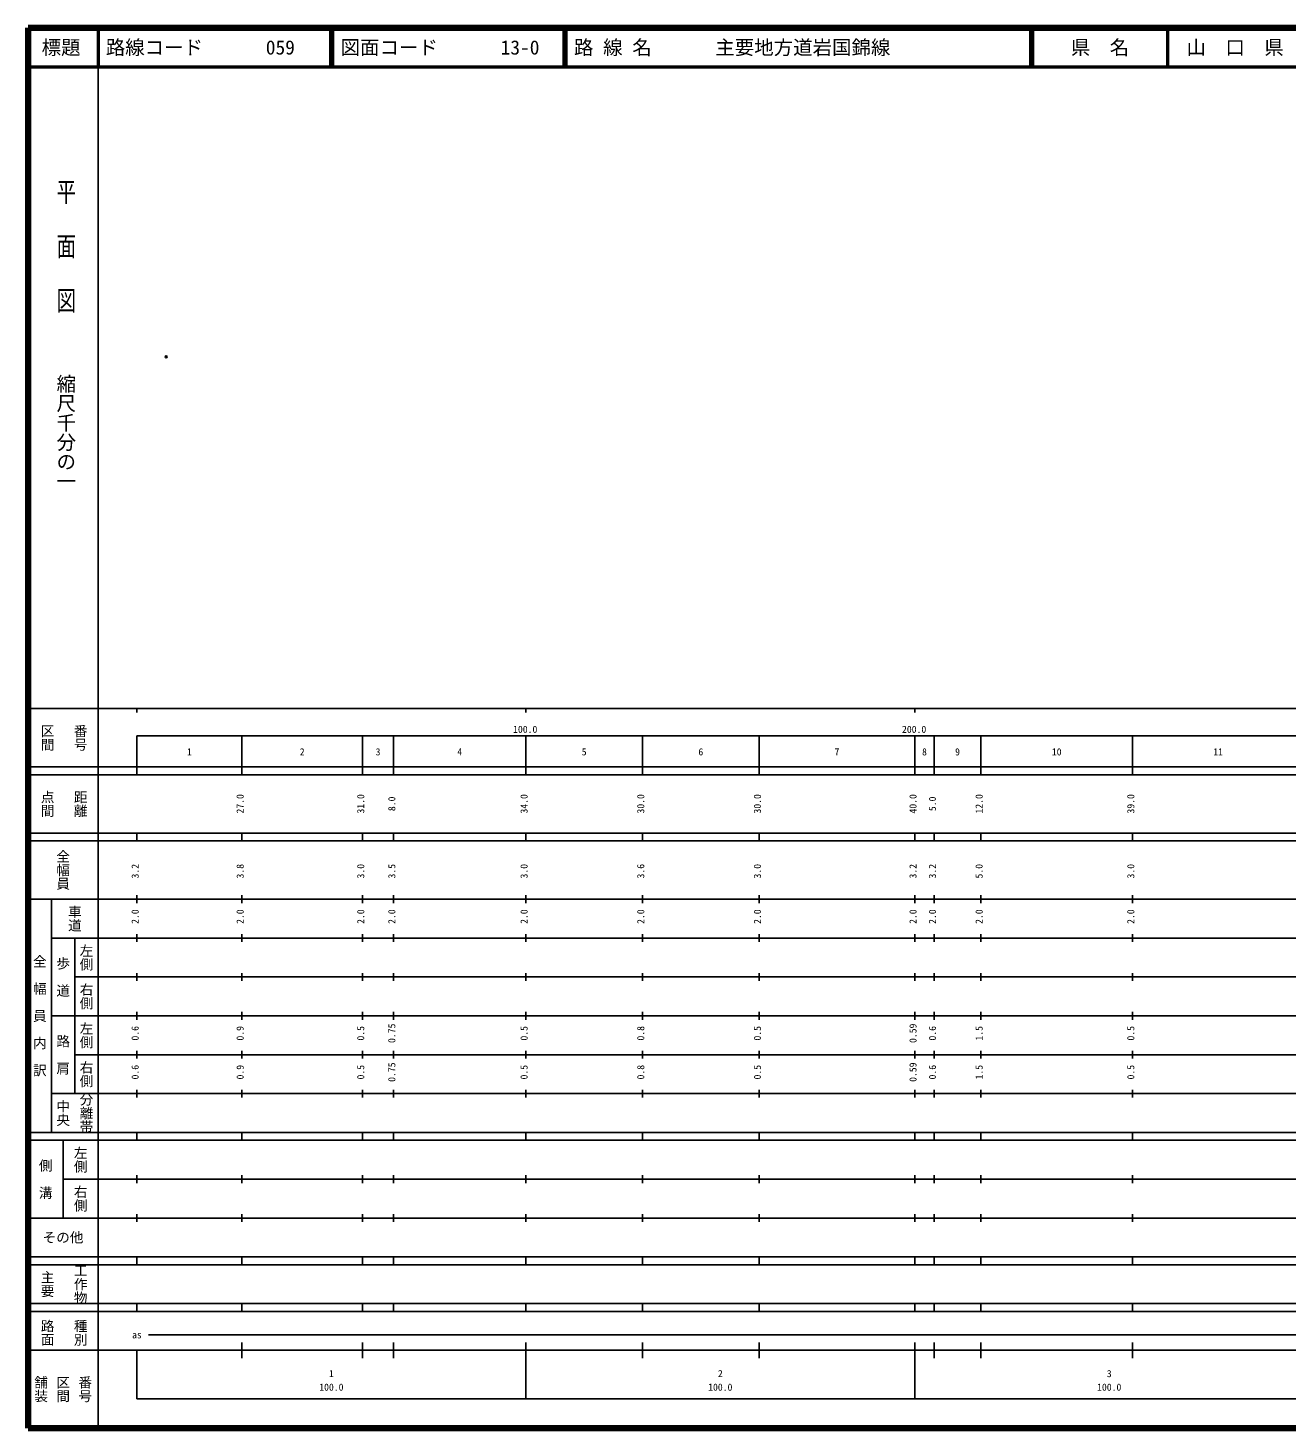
# Model space of a CAD drawing. Units: millimetres on the paper. Extents: x 40 to 680, y 20 to 380.
# Drawn here: x 40 to 363.7, y 20 to 380 of the extents above; entities that cross this region are included whole.
import ezdxf
from ezdxf.enums import TextEntityAlignment as Align

# ---------------------------------------------------------------- set-up
doc = ezdxf.new("R2010")
doc.units = ezdxf.units.MM
doc.header["$PDMODE"] = 32
doc.header["$PDSIZE"] = 0.5
doc.layers.add('M-OTRS', color=6, linetype='Continuous')
doc.layers.add('M-TTL-TXT', color=7, linetype='Continuous')
for name, color, linetype, lineweight in [('M-TTL', 2, 'Continuous', 140), ('M-TTL-BAND', 7, 'Continuous', 25), ('M-TTL-LINE', 7, 'Continuous', 50)]:
    doc.layers.add(name, color=color, linetype=linetype, lineweight=lineweight)
doc.styles.add('@ＭＳ ゴシック', font='')
doc.styles.add('ＭＳ ゴシック', font='')
doc.styles.get('@ＭＳ ゴシック').set_extended_font_data('@MS Gothic')
doc.styles.get('ＭＳ ゴシック').set_extended_font_data('MS Gothic')

msp = doc.modelspace()

# ---------------------------------------------------------------- linework, layer by layer
at = {"layer": 'M-OTRS'}
msp.add_point((75.543, 295.469), dxfattribs=at)
at = {"layer": 'M-TTL'}
for p, q in [((40, 380), (40, 20)), ((680, 380), (40, 380)), ((40, 20), (680, 20))]:
    msp.add_line(p, q, dxfattribs=at)
at = {"layer": 'M-TTL-BAND'}
for p, q in [((58, 370), (58, 20)), ((40, 205), (579, 205)), ((68, 205), (68, 204)), ((168, 205), (168, 204)), ((268, 205), (268, 204)), ((68, 198), (579, 198)), ((68, 198), (68, 188)), ((95, 188), (95, 198)), ((126, 188), (126, 198)), ((134, 188), (134, 198)), ((168, 188), (168, 198)), ((198, 188), (198, 198)), ((228, 188), (228, 198)), ((268, 188), (268, 198)), ((273, 188), (273, 198)), ((285, 188), (285, 198)), ((324, 188), (324, 198)), ((40, 190), (579, 190)), ((40, 188), (579, 188)), ((40, 173), (579, 173)), ((68, 171), (68, 173)), ((95, 171), (95, 173)), ((126, 171), (126, 173)), ((134, 171), (134, 173)), ((168, 171), (168, 173)), ((198, 171), (198, 173)), ((228, 171), (228, 173)), ((268, 171), (268, 173)), ((273, 171), (273, 173)), ((285, 171), (285, 173)), ((324, 171), (324, 173)), ((40, 171), (579, 171)), ((40, 156), (579, 156)), ((46, 96), (46, 156)), ((68, 155), (68, 157)), ((95, 155), (95, 157)), ((126, 155), (126, 157)), ((134, 155), (134, 157)), ((168, 155), (168, 157)), ((198, 155), (198, 157)), ((228, 155), (228, 157)), ((268, 155), (268, 157)), ((273, 155), (273, 157)), ((285, 155), (285, 157)), ((324, 155), (324, 157)), ((46, 146), (579, 146)), ((52, 146), (52, 106)), ((68, 145), (68, 147)), ((95, 145), (95, 147)), ((126, 145), (126, 147)), ((134, 145), (134, 147)), ((168, 145), (168, 147)), ((198, 145), (198, 147)), ((228, 145), (228, 147)), ((268, 145), (268, 147)), ((273, 145), (273, 147)), ((285, 145), (285, 147)), ((324, 145), (324, 147)), ((68, 135), (68, 137)), ((95, 135), (95, 137)), ((126, 135), (126, 137)), ((134, 135), (134, 137)), ((168, 135), (168, 137)), ((198, 135), (198, 137)), ((228, 135), (228, 137)), ((268, 135), (268, 137)), ((273, 135), (273, 137)), ((285, 135), (285, 137)), ((324, 135), (324, 137)), ((52, 136), (579, 136)), ((46, 126), (579, 126)), ((68, 125), (68, 127)), ((95, 125), (95, 127)), ((126, 125), (126, 127)), ((134, 125), (134, 127)), ((168, 125), (168, 127)), ((198, 125), (198, 127)), ((228, 125), (228, 127)), ((268, 125), (268, 127)), ((273, 125), (273, 127)), ((285, 125), (285, 127)), ((324, 125), (324, 127)), ((52, 116), (579, 116)), ((68, 115), (68, 117)), ((95, 115), (95, 117)), ((126, 115), (126, 117)), ((134, 115), (134, 117)), ((168, 115), (168, 117)), ((198, 115), (198, 117)), ((228, 115), (228, 117)), ((268, 115), (268, 117)), ((273, 115), (273, 117)), ((285, 115), (285, 117)), ((324, 115), (324, 117)), ((46, 106), (579, 106)), ((68, 105), (68, 107)), ((95, 105), (95, 107)), ((126, 105), (126, 107)), ((134, 105), (134, 107)), ((168, 105), (168, 107)), ((198, 105), (198, 107)), ((228, 105), (228, 107)), ((268, 105), (268, 107)), ((273, 105), (273, 107)), ((285, 105), (285, 107)), ((324, 105), (324, 107)), ((40, 96), (579, 96)), ((40, 94), (579, 94)), ((49, 94), (49, 74)), ((68, 94), (68, 96)), ((95, 94), (95, 96)), ((126, 94), (126, 96)), ((134, 94), (134, 96)), ((168, 94), (168, 96)), ((198, 94), (198, 96)), ((228, 94), (228, 96)), ((268, 94), (268, 96)), ((273, 94), (273, 96)), ((285, 94), (285, 96)), ((324, 94), (324, 96)), ((49, 84), (579, 84)), ((68, 83), (68, 85)), ((95, 83), (95, 85)), ((126, 83), (126, 85)), ((134, 83), (134, 85)), ((168, 83), (168, 85)), ((198, 83), (198, 85)), ((228, 83), (228, 85)), ((268, 83), (268, 85)), ((273, 83), (273, 85)), ((285, 83), (285, 85)), ((324, 83), (324, 85)), ((40, 74), (579, 74)), ((68, 73), (68, 75)), ((95, 73), (95, 75)), ((126, 73), (126, 75)), ((134, 73), (134, 75)), ((168, 73), (168, 75)), ((198, 73), (198, 75)), ((228, 73), (228, 75)), ((268, 73), (268, 75)), ((273, 73), (273, 75)), ((285, 73), (285, 75)), ((324, 73), (324, 75)), ((40, 64), (579, 64)), ((40, 62), (579, 62)), ((68, 62), (68, 64)), ((95, 62), (95, 64)), ((126, 62), (126, 64)), ((134, 62), (134, 64)), ((168, 62), (168, 64)), ((198, 62), (198, 64)), ((228, 62), (228, 64)), ((268, 62), (268, 64)), ((273, 62), (273, 64)), ((285, 62), (285, 64)), ((324, 62), (324, 64)), ((40, 52), (579, 52)), ((68, 50), (68, 52)), ((95, 50), (95, 52)), ((126, 50), (126, 52)), ((134, 50), (134, 52)), ((168, 50), (168, 52)), ((198, 50), (198, 52)), ((228, 50), (228, 52)), ((268, 50), (268, 52)), ((273, 50), (273, 52)), ((285, 50), (285, 52)), ((324, 50), (324, 52)), ((40, 50), (579, 50)), ((71, 44), (565, 44)), ((40, 40), (579, 40)), ((68, 40), (68, 27.5)), ((95, 38), (95, 42)), ((126, 38), (126, 42)), ((134, 38), (134, 42)), ((168, 27.5), (168, 42)), ((198, 38), (198, 42)), ((228, 38), (228, 42)), ((268, 27.5), (268, 42)), ((273, 38), (273, 42)), ((285, 38), (285, 42)), ((324, 38), (324, 42)), ((68, 27.5), (579, 27.5))]:
    msp.add_line(p, q, dxfattribs=at)
at = {"layer": 'M-TTL-LINE'}
for p, q in [((58, 380), (58, 370)), ((117.75, 380), (117.75, 370)), ((118.25, 380), (118.25, 370)), ((177.75, 380), (177.75, 370)), ((178.25, 380), (178.25, 370)), ((297.75, 380), (297.75, 370)), ((298.25, 380), (298.25, 370)), ((333, 380), (333, 370)), ((40, 370), (680, 370))]:
    msp.add_line(p, q, dxfattribs=at)

# ---------------------------------------------------------------- texts
at = {"layer": 'M-TTL-BAND', "style": '@ＭＳ ゴシック', "width": 1.4}
msp.add_text('平  面  図', height=3.666, rotation=270, dxfattribs=at).set_placement((49.777, 306.475), align=Align.MIDDLE_RIGHT)
at = {"layer": 'M-TTL-BAND', "style": '@ＭＳ ゴシック'}
msp.add_text('縮尺千分の一', height=3.666, rotation=270, dxfattribs=at).set_placement((49.777, 261.03), align=Align.MIDDLE_RIGHT)
for s, p in [('区間', (45, 197.5)), ('番号', (53.5, 197.5)), ('点間', (45, 180.5)), ('距離', (53.5, 180.5)), ('全幅員', (49, 163.5)), ('車道', (52, 151)), ('左側', (55, 141)), ('全\u3000幅\u3000員\u3000内\u3000訳', (43, 126)), ('歩\u3000道', (49, 136)), ('右側', (55, 131)), ('左側', (55, 121)), ('路\u3000肩', (49, 116)), ('右側', (55, 111)), ('分離帯', (55, 101)), ('中央', (49, 101)), ('左側', (53.5, 89)), ('側\u3000溝', (44.5, 84)), ('右側', (53.5, 79)), ('工作物', (53.5, 57)), ('主要', (45, 57)), ('路面', (45, 44.5)), ('種別', (53.5, 44.5)), ('舗装', (43.333, 30)), ('区間', (49, 30)), ('番号', (54.667, 30))]:
    msp.add_text(s, height=2.566, rotation=270, dxfattribs=at).set_placement(p, align=Align.MIDDLE_CENTER)
at = {"layer": 'M-TTL-BAND', "style": 'ＭＳ ゴシック'}
for s, p in [('100.0', (167.844, 198.195)), ('200.0', (267.844, 198.195)), ('1', (81.5, 192.405)), ('2', (110.5, 192.405)), ('3', (130, 192.405)), ('4', (151, 192.405)), ('5', (183, 192.405)), ('6', (213, 192.405)), ('7', (248, 192.405)), ('8', (270.5, 192.405)), ('9', (279, 192.405)), ('10', (304.5, 192.405)), ('11', (346, 192.405)), ('as', (68, 42.5)), ('1', (118, 32.523)), ('2', (218, 32.523)), ('3', (318, 32.523)), ('100.0', (118, 29.033)), ('100.0', (218, 29.033)), ('100.0', (318, 29.033))]:
    msp.add_text(s, height=1.833, dxfattribs=at).set_placement(p, align=Align.BOTTOM_CENTER)
for s, p in [('27.0', (96, 180.5)), ('31.0', (127, 180.5)), ('8.0', (135, 180.5)), ('34.0', (169, 180.5)), ('30.0', (199, 180.5)), ('30.0', (229, 180.5)), ('40.0', (269, 180.5)), ('5.0', (274, 180.5)), ('12.0', (286, 180.5)), ('39.0', (325, 180.5)), ('3.2', (69, 163.174)), ('3.8', (96, 163.174)), ('3.0', (127, 163.174)), ('3.5', (135, 163.174)), ('3.0', (169, 163.174)), ('3.6', (199, 163.174)), ('3.0', (229, 163.174)), ('3.2', (269, 163.174)), ('3.2', (274, 163.174)), ('5.0', (286, 163.174)), ('3.0', (325, 163.174)), ('2.0', (69, 151.5)), ('2.0', (96, 151.5)), ('2.0', (127, 151.5)), ('2.0', (135, 151.5)), ('2.0', (169, 151.5)), ('2.0', (199, 151.5)), ('2.0', (229, 151.5)), ('2.0', (269, 151.5)), ('2.0', (274, 151.5)), ('2.0', (286, 151.5)), ('2.0', (325, 151.5)), ('0.6', (69, 121.5)), ('0.9', (96, 121.5)), ('0.5', (127, 121.5)), ('0.75', (135, 121.5)), ('0.5', (169, 121.5)), ('0.8', (199, 121.5)), ('0.5', (229, 121.5)), ('0.59', (269, 121.5)), ('0.6', (274, 121.5)), ('1.5', (286, 121.5)), ('0.5', (325, 121.5)), ('0.6', (69, 111.5)), ('0.9', (96, 111.5)), ('0.5', (127, 111.5)), ('0.75', (135, 111.5)), ('0.5', (169, 111.5)), ('0.8', (199, 111.5)), ('0.5', (229, 111.5)), ('0.59', (269, 111.5)), ('0.6', (274, 111.5)), ('1.5', (286, 111.5)), ('0.5', (325, 111.5))]:
    msp.add_text(s, height=1.833, rotation=90, dxfattribs=at).set_placement(p, align=Align.BOTTOM_CENTER)
msp.add_text('その他', height=2.566, dxfattribs=at).set_placement((49, 69), align=Align.MIDDLE_CENTER)
at = {"layer": 'M-TTL-TXT', "style": 'ＭＳ ゴシック'}
for s, p in [('標題', (48.5, 375)), ('県\u3000名', (315.625, 375)), ('山\u3000口\u3000県', (350.375, 375))]:
    msp.add_text(s, height=3.666, dxfattribs=at).set_placement(p, align=Align.MIDDLE_CENTER)
for s, p in [('路線コード', (60, 375)), ('059', (101.142, 375)), ('図面コード', (120.38, 375)), ('13-0', (161.521, 375)), ('路 線 名', (180.38, 375)), ('主要地方道岩国錦線', (216.734, 375))]:
    msp.add_text(s, height=3.666, dxfattribs=at).set_placement(p, align=Align.MIDDLE_LEFT)

doc.saveas('drawing.dxf')
